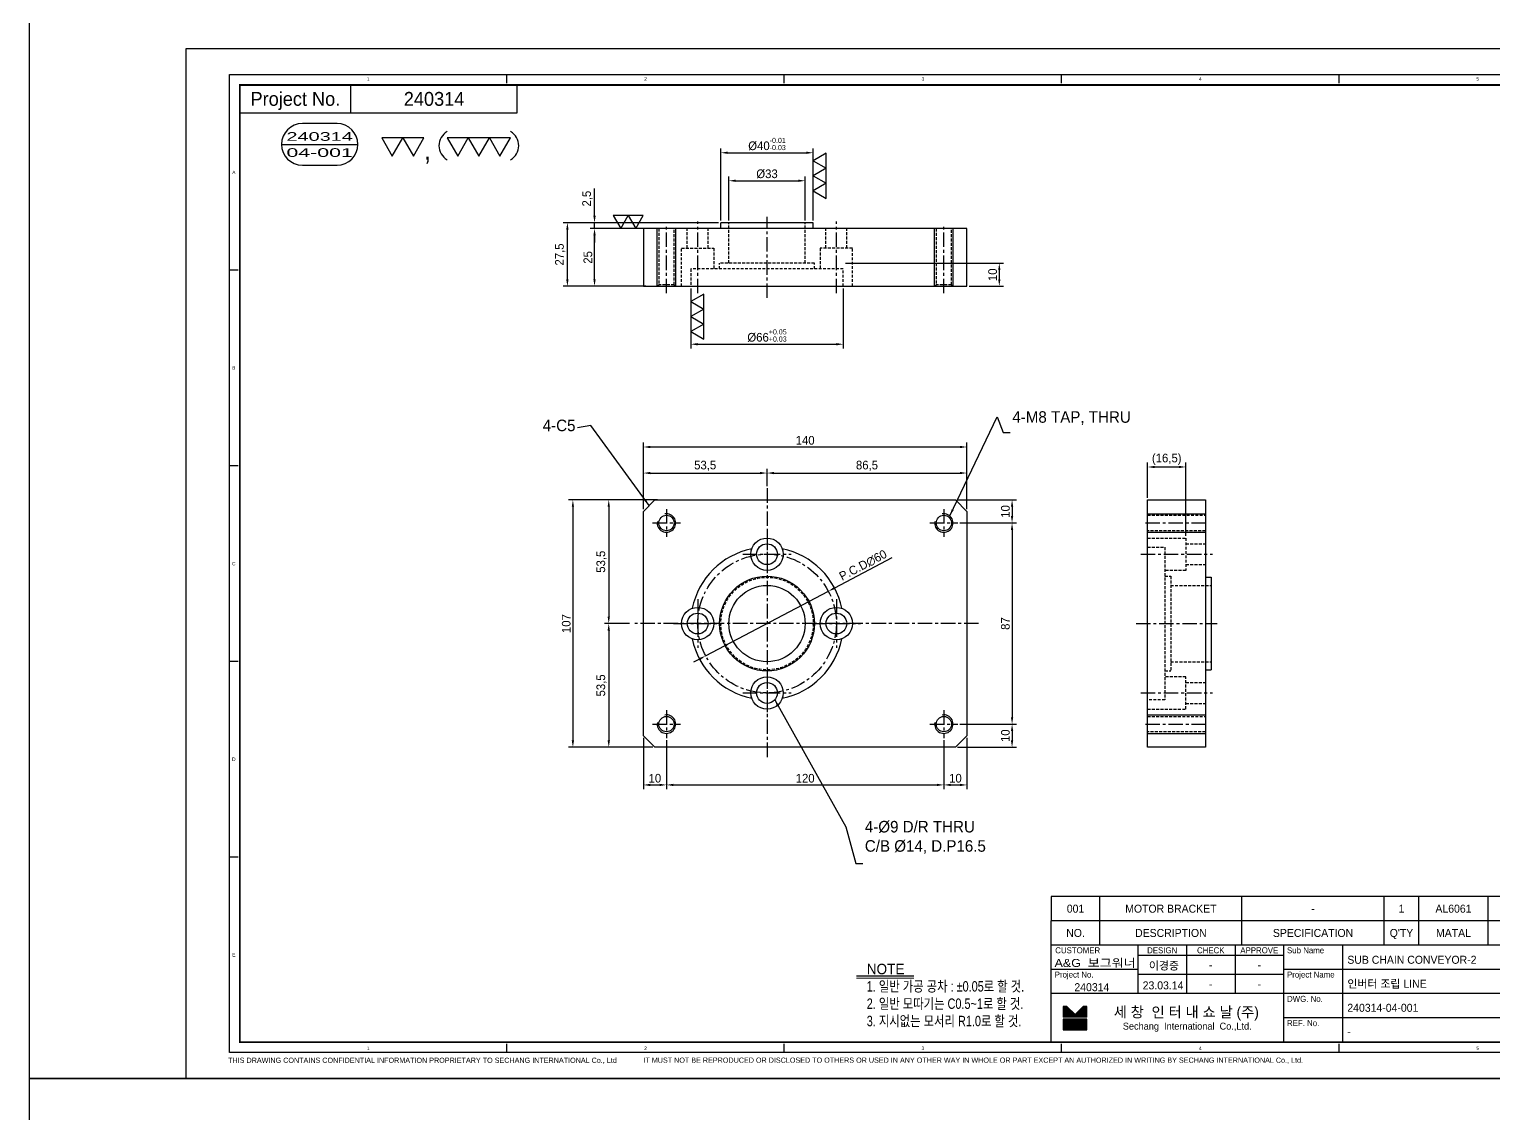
# Model space of a CAD drawing. Header units: inches. Extents: x 0 to 77285, y -118 to 40065.
# Drawn here: x 71277 to 71911, y 4671 to 5140 of the extents above; entities that cross this region are included whole.
import ezdxf
from ezdxf.enums import TextEntityAlignment as Align

# ---------------------------------------------------------------- set-up
doc = ezdxf.new("R2010")
doc.units = ezdxf.units.IN
doc.header["$LTSCALE"] = 5
doc.header["$MEASUREMENT"] = 0
for name, pattern in [('CENTER', [2, 1.25, -0.25, 0.25, -0.25]), ('HIDDEN', [0.375, 0.25, -0.125]), ('PHANTOM', [2.5, 1.25, -0.25, 0.25, -0.25, 0.25, -0.25])]:
    doc.linetypes.add(name, pattern=pattern)
for name, color, linetype in [('11', 1, 'CENTER'), ('22', 2, 'HIDDEN'), ('44', 4, 'Continuous'), ('55', 5, 'Continuous'), ('66', 6, 'PHANTOM'), ('77', 40, 'HIDDEN'), ('99', 181, 'Continuous'), ('A', 8, 'Continuous'), ('B', 123, 'Continuous'), ('D', 3, 'Continuous'), ('G', 231, 'Continuous'), ('T', 3, 'Continuous'), ('VV', 1, 'Continuous'), ('Y', 60, 'Continuous')]:
    doc.layers.add(name, color=color, linetype=linetype)
doc.layers.add('33', color=3, linetype='PHANTOM', lineweight=9)
doc.layers.add('88', color=35, linetype='Continuous', lineweight=5)
doc.styles.add('SCI', font='')
doc.styles.get('SCI').set_extended_font_data('Gulim')
doc.dimstyles.new('SCH', dxfattribs={"dimtxt": 2.5, "dimasz": 2, "dimexe": 1.25, "dimexo": 0.625, "dimtad": 1, "dimdec": 8, "dimtxsty": 'SCI', "dimcen": 2.5, "dimclrd": 4, "dimclre": 4, "dimclrt": 7, "dimadec": 8, "dimazin": 2, "dimtfac": 1, "dimtdec": 8, "dimtmove": 0, "dimatfit": 3, "dimfxl": 1, "dimarcsym": 0})

# ---------------------------------------------------------------- blocks, each defined once
blk = doc.blocks.new('J2')
for p, q in [((0, 2.25), (-2.6, 2.25)), ((-2.6, 2.25), (-1.3, 0)), ((-1.3, 0), (0, 2.25)), ((2.6, 2.25), (0, 2.25)), ((0, 2.25), (1.3, 0)), ((1.3, 0), (2.6, 2.25))]:
    blk.add_line(p, q)
blk = doc.blocks.new('J3')
for p, q in [((-3.9, 2.25), (-2.6, 0)), ((-1.3, 2.25), (-3.9, 2.25)), ((-2.6, 0), (-1.3, 2.25)), ((-1.3, 2.25), (0, 0)), ((1.3, 2.25), (-1.3, 2.25)), ((0, 0), (1.3, 2.25)), ((1.3, 2.25), (2.6, 0)), ((3.9, 2.25), (1.3, 2.25)), ((2.6, 0), (3.9, 2.25))]:
    blk.add_line(p, q)
blk = doc.blocks.new('A$C645fd8c3')
at = {"linetype": 'Continuous'}
h = blk.add_hatch(dxfattribs=at)
h.set_pattern_fill('ANSI31', color=5, scale=0.563055, style=0)
h.set_pattern_definition([(45, (-482.600826, -378.99261), (-0.04976753, 0.04976753), [])])
h.paths.add_polyline_path([(259.73, -279.27), (259.73, -276.17), (258.74, -276.17), (256.35, -278.56), (253.96, -276.17), (252.97, -276.17), (252.97, -279.27)])
h.paths.add_polyline_path([(252.97, -279.83), (252.97, -282.93), (259.73, -282.93), (259.73, -279.83)])
at = {"color": 2}
for p, q in [((12.5, -289.5), (12.5, -7.5)), ((12.5, -7.5), (412.5, -7.5)), ((92.5, -10), (92.5, -7.5)), ((172.5, -10), (172.5, -7.5)), ((252.5, -10), (252.5, -7.5)), ((332.5, -10), (332.5, -7.5)), ((412.5, -7.5), (412.5, -289.5)), ((15, -63.9), (12.5, -63.9)), ((412.5, -63.9), (410, -63.9)), ((15, -120.3), (12.5, -120.3)), ((412.5, -120.3), (410, -120.3)), ((15, -176.7), (12.5, -176.7)), ((412.5, -176.7), (410, -176.7)), ((15, -233.1), (12.5, -233.1)), ((412.5, -233.1), (410, -233.1)), ((92.5, -289.5), (92.5, -287)), ((172.5, -289.5), (172.5, -287)), ((252.5, -289.5), (252.5, -287)), ((332.5, -289.5), (332.5, -287)), ((412.5, -289.5), (12.5, -289.5))]:
    blk.add_line(p, q, dxfattribs=at)
at = {"color": 40}
for p, q in [((47.5, -18.5), (47.5, -10.5)), ((95.5, -18.5), (95.5, -10.5))]:
    blk.add_line(p, q, dxfattribs=at)
at = {"color": 7, "linetype": 'Continuous'}
blk.add_line((27.52, -27.62), (49.52, -27.62), dxfattribs=at)
for p, q in [((409.5, -244.5), (249.5, -244.5)), ((249.5, -244.5), (249.5, -251.5)), ((249.5, -286.5), (249.5, -251.5)), ((409.5, -251.5), (249.5, -251.5)), ((409.5, -258.5), (249.5, -258.5)), ((316.5, -261.5), (274.5, -261.5)), ((316.5, -258.5), (316.5, -286.5)), ((316.5, -267), (274.5, -267)), ((415.59, -275.4), (419.2, -275.4))]:
    blk.add_line(p, q)
at = {"color": 3}
for p, q in [((263.5, -251.5), (263.5, -244.5)), ((304.5, -251.5), (304.5, -244.5)), ((345.5, -251.5), (345.5, -244.5)), ((355.5, -251.5), (355.5, -244.5)), ((375.5, -251.5), (375.5, -244.5)), ((263.5, -258.5), (263.5, -251.5)), ((304.5, -258.5), (304.5, -251.5)), ((345.5, -258.5), (345.5, -251.5)), ((355.5, -258.5), (355.5, -251.5)), ((375.5, -258.5), (375.5, -251.5)), ((274.5, -258.5), (274.5, -272.5)), ((288.5, -258.5), (288.5, -272.5)), ((302.5, -258.5), (302.5, -272.5)), ((333.5, -258.5), (333.5, -286.5)), ((274.5, -265.5), (249.5, -265.5)), ((409.58, -265.5), (316.5, -265.5)), ((409.5, -272.5), (249.5, -272.5)), ((409.58, -279.5), (316.5, -279.5))]:
    blk.add_line(p, q, dxfattribs=at)
at = {"color": 5, "linetype": 'Continuous'}
for p, q in [((252.97, -276.17), (252.97, -279.27)), ((253.96, -276.17), (252.97, -276.17)), ((253.96, -276.17), (256.35, -278.56)), ((258.74, -276.17), (256.35, -278.56)), ((259.73, -276.17), (258.74, -276.17)), ((259.73, -279.27), (259.73, -276.17)), ((259.73, -279.27), (252.97, -279.27)), ((252.97, -279.83), (252.97, -282.93)), ((259.73, -279.83), (252.97, -279.83)), ((252.97, -282.93), (259.73, -282.93)), ((259.73, -282.93), (259.73, -279.83))]:
    blk.add_line(p, q, dxfattribs=at)
at = {"color": 40, "const_width": 0.5}
blk.add_lwpolyline([(15.5, -286.5), (15.5, -10.5), (409.5, -10.5), (409.5, -286.5)], close=True, dxfattribs=at)
at = {"color": 40}
blk.add_lwpolyline([(15.5, -18.5), (95.5, -18.5)], dxfattribs=at)
blk.add_lwpolyline([(33.52, -21.62, 1), (33.52, -33.62), (43.52, -33.62, 1), (43.52, -21.62)], format="xyb", close=True)
at = {"const_width": 0.257}
blk.add_lwpolyline([(193.31, -268.04), (209.91, -268.04)], dxfattribs=at)
at = {"color": 3}
blk.add_lwpolyline([(193.31, -267.35), (209.91, -267.35)], dxfattribs=at)
for centre, start, end in [((77.61, -27.99), 120, 240), ((91.22, -27.99), 300, 60)]:
    blk.add_arc(centre, 4.69, start, end)
at = {"layer": '11'}
blk.add_line((415.59, -276.4), (419.2, -276.4), dxfattribs=at)
at = {"layer": '22'}
blk.add_line((415.59, -277.4), (419.2, -277.4), dxfattribs=at)
at = {"layer": '33'}
blk.add_line((415.59, -278.4), (419.2, -278.4), dxfattribs=at)
at = {"layer": '44'}
blk.add_line((415.59, -279.4), (419.2, -279.4), dxfattribs=at)
at = {"layer": '55'}
blk.add_line((415.59, -280.4), (419.2, -280.4), dxfattribs=at)
at = {"layer": '66'}
blk.add_line((415.59, -281.4), (419.2, -281.4), dxfattribs=at)
at = {"layer": '77'}
blk.add_line((415.59, -282.4), (419.2, -282.4), dxfattribs=at)
at = {"layer": '88'}
blk.add_line((415.59, -283.4), (419.2, -283.4), dxfattribs=at)
at = {"layer": '99'}
blk.add_line((415.59, -284.4), (419.2, -284.4), dxfattribs=at)
at = {"layer": 'A'}
blk.add_line((415.59, -285.4), (419.2, -285.4), dxfattribs=at)
at = {"layer": 'B'}
blk.add_line((415.59, -286.4), (419.2, -286.4), dxfattribs=at)
at = {"layer": 'D'}
blk.add_line((415.59, -287.4), (419.2, -287.4), dxfattribs=at)
at = {"layer": 'Defpoints', "color": 1}
blk.add_lwpolyline([(0, -297), (0, 0), (420, 0), (420, -297)], close=True, dxfattribs=at)
at = {"layer": 'G'}
blk.add_line((415.59, -288.4), (419.2, -288.4), dxfattribs=at)
at = {"layer": 'T'}
for p, q in [((394.5, -272.5), (394.5, -286.5)), ((415.59, -289.4), (419.2, -289.4))]:
    blk.add_line(p, q, dxfattribs=at)
at = {"layer": 'VV'}
blk.add_line((415.59, -291.4), (419.2, -291.4), dxfattribs=at)
at = {"layer": 'Y'}
blk.add_line((415.59, -290.4), (419.2, -290.4), dxfattribs=at)
at = {"xscale": 2.34375, "yscale": 2.34375, "zscale": 2.34375}
for name, p in [('J2', (62.5, -31.03)), ('J3', (84.42, -31.03))]:
    blk.add_blockref(name, p, dxfattribs=at)
at = {"color": 2, "style": 'SCI'}
for s, p in [('1', (52.5, -8.75)), ('2', (132.5, -8.75)), ('3', (212.5, -8.75)), ('4', (292.5, -8.75)), ('5', (372.5, -8.75)), ('A', (13.75, -35.7)), ('A', (411.25, -35.7)), ('B', (13.75, -92.1)), ('B', (411.25, -92.1)), ('C', (13.75, -148.5)), ('C', (411.25, -148.5)), ('D', (13.75, -204.9)), ('D', (411.25, -204.9)), ('E', (13.75, -261.3)), ('E', (411.25, -261.3)), ('E', (411.25, -261.3)), ('1', (52.5, -288.25)), ('2', (132.5, -288.25)), ('3', (212.5, -288.25)), ('4', (292.5, -288.25)), ('5', (372.5, -288.25))]:
    blk.add_text(s, height=1, dxfattribs=at).set_placement(p, align=Align.MIDDLE_CENTER)
at = {"style": 'SCI'}
for s, height, p in [('Project No.', 4, (31.5, -14.5)), (',', 5.86, (69.61, -29.14)), ('NO.', 2.308, (256.5, -255)), ('DESCRIPTION', 2.3077, (284, -255)), ('SPECIFICATION', 2.3077, (325, -255)), ("Q'TY", 2.308, (350.5, -255)), ('MATAL', 2.308, (365.5, -255)), ('REMAPK', 2.308, (392.5, -255)), ('DESIGN', 1.731, (281.5, -260)), ('CHECK', 1.731, (295.5, -260)), ('APPROVE', 1.731, (309.5, -260)), ('이경중', 2.308, (282, -264.44)), ('-', 2.31, (295.5, -264.25)), ('-', 2.31, (309.5, -264.25)), ('세 창  인 터 내 쇼 날 (주)', 3.0296, (288.44, -277.82)), ('0', 0.6, (414.6, -275.37)), ('Sechang  International  Co.,Ltd.', 2.0198, (288.72, -281.87))]:
    blk.add_text(s, height=height, dxfattribs=at).set_placement(p, align=Align.MIDDLE_CENTER)
for s, height, p in [('CUSTOMER', 1.731, (250.65, -260)), ('Sub Name', 1.731, (317.5, -260)), ('Project No.', 1.7308, (250.5, -267)), ('Project Name', 1.7308, (317.5, -267)), ('DWG. No.', 1.731, (317.5, -274)), ('SCALE', 1.731, (395.5, -274)), ('REF. No.', 1.731, (317.5, -281)), ('REV.', 1.731, (395.5, -281))]:
    blk.add_text(s, height=height, dxfattribs=at).set_placement(p, align=Align.MIDDLE_LEFT)
at = {"color": 40, "style": 'SCI'}
for s, height, p in [('-', 2.31, (295.5, -269.75)), ('-', 2.31, (309.5, -269.75)), ('1/', 2.308, (400.15, -277.29))]:
    blk.add_text(s, height=height, dxfattribs=at).set_placement(p, align=Align.MIDDLE_CENTER)
at = {"color": 3, "linetype": 'Continuous', "style": 'SCI'}
for s, p in [('THIS DRAWING CONTAINS CONFIDENTIAL INFORMATION PROPRIETARY TO SECHANG INTERNATIONAL Co., Ltd  ', (12.11, -292.46)), ('IT MUST NOT BE REPRODUCED OR DISCLOSED TO OTHERS OR USED IN ANY OTHER WAY IN WHOLE OR PART EXCEPT AN AUTHORIZED IN WRITING BY SECHANG INTERNATIONAL Co., Ltd.', (131.88, -292.43))]:
    blk.add_text(s, height=1.5, dxfattribs=at).set_placement(p)
at = {"color": 2, "style": 'SCI'}
blk.add_text('A3', height=3, dxfattribs=at).set_placement((419.05, -296.11), align=Align.BOTTOM_RIGHT)
at = {"color": 40, "insert": (196.28, -263.89), "char_height": 3, "attachment_point": 1, "style": 'SCI'}
blk.add_mtext_dynamic_manual_height_columns('NOTE{\\W0.8;\\P1. 일반 가공 공차 : %%P0.05로 할 것.\\P2. 일반 모따기는 C0.5~1로 할 것.\\P3. 지시없는 모서리 R1.0로 할 것.}', width=205.982, gutter_width=1.29, heights=[0], dxfattribs=at)
at = {"layer": '11', "style": 'SCI'}
blk.add_text('11', height=0.6, dxfattribs=at).set_placement((414.6, -276.37), align=Align.MIDDLE_CENTER)
at = {"layer": '22', "style": 'SCI'}
blk.add_text('22', height=0.6, dxfattribs=at).set_placement((414.6, -277.37), align=Align.MIDDLE_CENTER)
at = {"layer": '33', "style": 'SCI'}
blk.add_text('33', height=0.6, dxfattribs=at).set_placement((414.6, -278.37), align=Align.MIDDLE_CENTER)
at = {"layer": '44', "style": 'SCI'}
blk.add_text('44', height=0.6, dxfattribs=at).set_placement((414.6, -279.37), align=Align.MIDDLE_CENTER)
at = {"layer": '55', "style": 'SCI'}
blk.add_text('55', height=0.6, dxfattribs=at).set_placement((414.6, -280.37), align=Align.MIDDLE_CENTER)
at = {"layer": '66', "style": 'SCI'}
blk.add_text('66', height=0.6, dxfattribs=at).set_placement((414.6, -281.37), align=Align.MIDDLE_CENTER)
at = {"layer": '77', "style": 'SCI'}
blk.add_text('77', height=0.6, dxfattribs=at).set_placement((414.6, -282.37), align=Align.MIDDLE_CENTER)
at = {"layer": '88', "style": 'SCI'}
blk.add_text('88', height=0.6, dxfattribs=at).set_placement((414.6, -283.37), align=Align.MIDDLE_CENTER)
at = {"layer": '99', "style": 'SCI'}
blk.add_text('99', height=0.6, dxfattribs=at).set_placement((414.6, -284.37), align=Align.MIDDLE_CENTER)
at = {"layer": 'A', "style": 'SCI'}
blk.add_text('A', height=0.6, dxfattribs=at).set_placement((414.6, -285.37), align=Align.MIDDLE_CENTER)
at = {"layer": 'B', "style": 'SCI'}
blk.add_text('B', height=0.6, dxfattribs=at).set_placement((414.6, -286.37), align=Align.MIDDLE_CENTER)
at = {"layer": 'D', "style": 'SCI'}
blk.add_text('D', height=0.6, dxfattribs=at).set_placement((414.6, -287.37), align=Align.MIDDLE_CENTER)
at = {"layer": 'G', "style": 'SCI'}
blk.add_text('G', height=0.6, dxfattribs=at).set_placement((414.6, -288.37), align=Align.MIDDLE_CENTER)
at = {"layer": 'T', "style": 'SCI'}
blk.add_text('T', height=0.6, dxfattribs=at).set_placement((414.6, -289.37), align=Align.MIDDLE_CENTER)
at = {"layer": 'VV', "style": 'SCI'}
blk.add_text('V', height=0.6, dxfattribs=at).set_placement((414.6, -291.37), align=Align.MIDDLE_CENTER)
at = {"layer": 'Y', "style": 'SCI'}
blk.add_text('Y', height=0.6, dxfattribs=at).set_placement((414.6, -290.37), align=Align.MIDDLE_CENTER)
blk = doc.blocks.new('A$C60B61E16')
for p, q in [((-53.5, 81.5), (-48.5, 86.5)), ((-48.5, 86.5), (48.5, 86.5)), ((48.5, 86.5), (53.5, 81.5)), ((-53.5, -48.5), (-53.5, 81.5)), ((53.5, 81.5), (53.5, -48.5)), ((-48.5, -53.5), (-53.5, -48.5)), ((53.5, -48.5), (48.5, -53.5)), ((48.5, -53.5), (-48.5, -53.5))]:
    blk.add_line(p, q)
for centre, radius in [((-43.5, 76.5), 3.32), ((43.5, 76.5), 3.32), ((0, 30), 7), ((0, 30), 4.5), ((0, 0), 20.5), ((0, 0), 16.5), ((-30, 0), 7), ((30, 0), 7), ((-30, 0), 4.5), ((30, 0), 4.5), ((0, -30), 7), ((0, -30), 4.5), ((-43.5, -43.5), 3.32), ((43.5, -43.5), 3.32)]:
    blk.add_circle(centre, radius)
for start, end in [(101.53636, 168.46364), (11.53636, 78.46364), (191.53636, 258.46364), (281.53636, 348.46364)]:
    blk.add_arc((0, 0), 33, start, end)
at = {"layer": '11'}
for p, q in [((0, 91.5), (0, -58.5)), ((-43.5, 70.5), (-43.5, 82.5)), ((43.5, 70.5), (43.5, 82.5)), ((-49.5, 76.5), (-37.5, 76.5)), ((37.5, 76.5), (49.5, 76.5)), ((0, 19.5), (0, 40.5)), ((-10.5, 30), (10.5, 30)), ((-30, -10.5), (-30, 10.5)), ((30, -10.5), (30, 10.5)), ((-58.5, 0), (58.5, 0)), ((-40.5, 0), (-19.5, 0)), ((19.5, 0), (40.5, 0)), ((0, -40.5), (0, -19.5)), ((-10.5, -30), (10.5, -30)), ((-43.5, -49.5), (-43.5, -37.5)), ((43.5, -49.5), (43.5, -37.5)), ((-49.5, -43.5), (-37.5, -43.5)), ((37.5, -43.5), (49.5, -43.5))]:
    blk.add_line(p, q, dxfattribs=at)
blk.add_circle((0, 0), 30, dxfattribs=at)
at = {"layer": '22'}
blk.add_circle((0, 0), 20, dxfattribs=at)
at = {"layer": 'T'}
for centre in [(-43.5, 76.5), (43.5, 76.5), (-43.5, -43.5), (43.5, -43.5)]:
    blk.add_arc(centre, 4, 260.00825, 189.9928, dxfattribs=at)
blk = doc.blocks.new('A$C0C0A28F9')
for p, q in [((-20.000023, 25), (-20.000023, 27.5)), ((-20.000023, 27.5), (19.999993, 27.5)), ((19.999993, 25), (19.999993, 27.5)), ((-53.5, 25), (53.5, 25)), ((-53.5, 0), (-53.5, 25)), ((53.5, 25), (53.5, 0)), ((53.5, 0), (-53.5, 0))]:
    blk.add_line(p, q)
at = {"layer": '11'}
for p, q in [((-43.5, -1), (-43.5, 26)), ((-30, -3), (-30, 28)), ((0, -5), (0, 30)), ((30, -3), (30, 28)), ((43.5, -1), (43.5, 26))]:
    blk.add_line(p, q, dxfattribs=at)
at = {"layer": '22'}
for p, q in [((-16.5, 10), (-16.5, 27.5)), ((16.5, 10), (16.5, 27.5)), ((-46.8235, 0), (-46.8235, 25)), ((-40.1765, 25), (-40.1765, 0)), ((-34.5, 16.5), (-34.5, 25)), ((-25.5, 16.5), (-25.5, 25)), ((25.5, 16.5), (25.5, 25)), ((34.5, 16.5), (34.5, 25)), ((40.1765, 0), (40.1765, 25)), ((46.8235, 25), (46.8235, 0)), ((-37, 0), (-37, 16.5)), ((-37, 16.5), (-23, 16.5)), ((-23, 16.5), (-23, 7.5)), ((37, 16.5), (23, 16.5)), ((23, 16.5), (23, 7.5)), ((37, 0), (37, 16.5)), ((-33, 0), (-33, 7.5)), ((-33, 7.5), (33, 7.5)), ((-20.5, 7.5), (-20.5, 10)), ((-20.5, 10), (20.5, 10)), ((20.5, 7.5), (20.5, 10)), ((33, 7.5), (33, 0))]:
    blk.add_line(p, q, dxfattribs=at)
at = {"layer": 'T'}
for p, q in [((-47.5, 0), (-47.5, 25)), ((-39.5, 0), (-39.5, 25)), ((39.5, 0), (39.5, 25)), ((47.5, 0), (47.5, 25))]:
    blk.add_line(p, q, dxfattribs=at)
blk = doc.blocks.new('*D1358')
at = {"color": 4, "lineweight": -2, "transparency": 16777216}
for p, q in [((71542.72, 4932.42), (71542.72, 4961.23)), ((71682.72, 4932.42), (71682.72, 4961.23)), ((71545.72, 4959.35), (71679.72, 4959.35))]:
    blk.add_line(p, q, dxfattribs=at)
at = {"color": 4, "transparency": 16777216}
for points in [[(71545.72, 4959.85), (71545.72, 4958.85), (71542.72, 4959.35)], [(71679.72, 4959.85), (71679.72, 4958.85), (71682.72, 4959.35)]]:
    blk.add_solid(points, dxfattribs=at)
at = {"layer": 'Defpoints', "color": 0, "transparency": 16777216}
for p in [(71682.72, 4959.35), (71542.72, 4931.48), (71682.72, 4931.48)]:
    blk.add_point(p, dxfattribs=at)
at = {"color": 7, "transparency": 16777216, "insert": (71612.72, 4962.22), "char_height": 3.75, "attachment_point": 5, "style": 'SCI'}
blk.add_mtext('140', dxfattribs=at)
blk = doc.blocks.new('*D1359')
at = {"color": 4, "lineweight": -2, "transparency": 16777216}
for p, q in [((71542.72, 4932.42), (71542.72, 4949.97)), ((71545.72, 4948.09), (71593.22, 4948.09)), ((71596.22, 4942.42), (71596.22, 4949.97))]:
    blk.add_line(p, q, dxfattribs=at)
at = {"color": 4, "transparency": 16777216}
for points in [[(71545.72, 4948.59), (71545.72, 4947.59), (71542.72, 4948.09)], [(71593.22, 4948.59), (71593.22, 4947.59), (71596.22, 4948.09)]]:
    blk.add_solid(points, dxfattribs=at)
at = {"layer": 'Defpoints', "color": 0, "transparency": 16777216}
for p in [(71596.22, 4948.09), (71596.22, 4941.48), (71542.72, 4931.48)]:
    blk.add_point(p, dxfattribs=at)
at = {"color": 7, "transparency": 16777216, "insert": (71569.47, 4951.19), "char_height": 3.75, "attachment_point": 5, "style": 'SCI'}
blk.add_mtext('53,5', dxfattribs=at)
blk = doc.blocks.new('*D1360')
at = {"color": 4, "lineweight": -2, "transparency": 16777216}
for p, q in [((71596.22, 4942.42), (71596.22, 4949.97)), ((71599.22, 4948.09), (71679.72, 4948.09)), ((71682.72, 4932.42), (71682.72, 4949.97))]:
    blk.add_line(p, q, dxfattribs=at)
at = {"color": 4, "transparency": 16777216}
for points in [[(71599.22, 4948.59), (71599.22, 4947.59), (71596.22, 4948.09)], [(71679.72, 4948.59), (71679.72, 4947.59), (71682.72, 4948.09)]]:
    blk.add_solid(points, dxfattribs=at)
at = {"layer": 'Defpoints', "color": 0, "transparency": 16777216}
for p in [(71682.72, 4948.09), (71596.22, 4941.48), (71682.72, 4931.48)]:
    blk.add_point(p, dxfattribs=at)
at = {"color": 7, "transparency": 16777216, "insert": (71639.47, 4951.19), "char_height": 3.75, "attachment_point": 5, "style": 'SCI'}
blk.add_mtext('86,5', dxfattribs=at)
blk = doc.blocks.new('*D1361')
at = {"color": 4, "lineweight": -2, "transparency": 16777216}
for p, q in [((71546.78, 4936.48), (71525.88, 4936.48)), ((71527.76, 4933.48), (71527.76, 4885.98)), ((71536.78, 4882.98), (71525.88, 4882.98))]:
    blk.add_line(p, q, dxfattribs=at)
at = {"color": 4, "transparency": 16777216}
for points in [[(71527.26, 4933.48), (71528.26, 4933.48), (71527.76, 4936.48)], [(71527.26, 4885.98), (71528.26, 4885.98), (71527.76, 4882.98)]]:
    blk.add_solid(points, dxfattribs=at)
at = {"layer": 'Defpoints', "color": 0, "transparency": 16777216}
for p in [(71547.72, 4936.48), (71527.76, 4882.98), (71537.72, 4882.98)]:
    blk.add_point(p, dxfattribs=at)
at = {"color": 7, "transparency": 16777216, "insert": (71524.67, 4909.73), "char_height": 3.75, "attachment_point": 5, "rotation": 90, "style": 'SCI'}
blk.add_mtext('53,5', dxfattribs=at)
blk = doc.blocks.new('*D1362')
at = {"color": 4, "lineweight": -2, "transparency": 16777216}
for p, q in [((71536.78, 4882.98), (71525.88, 4882.98)), ((71527.76, 4879.98), (71527.76, 4832.48)), ((71546.78, 4829.48), (71525.88, 4829.48))]:
    blk.add_line(p, q, dxfattribs=at)
at = {"color": 4, "transparency": 16777216}
for points in [[(71527.26, 4879.98), (71528.26, 4879.98), (71527.76, 4882.98)], [(71527.26, 4832.48), (71528.26, 4832.48), (71527.76, 4829.48)]]:
    blk.add_solid(points, dxfattribs=at)
at = {"layer": 'Defpoints', "color": 0, "transparency": 16777216}
for p in [(71537.72, 4882.98), (71527.76, 4829.48), (71547.72, 4829.48)]:
    blk.add_point(p, dxfattribs=at)
at = {"color": 7, "transparency": 16777216, "insert": (71524.67, 4856.23), "char_height": 3.75, "attachment_point": 5, "rotation": 90, "style": 'SCI'}
blk.add_mtext('53,5', dxfattribs=at)
blk = doc.blocks.new('*D1363')
at = {"color": 4, "lineweight": -2, "transparency": 16777216}
for p, q in [((71548.78, 4936.48), (71510.37, 4936.48)), ((71512.24, 4933.48), (71512.24, 4832.48)), ((71546.78, 4829.48), (71510.37, 4829.48))]:
    blk.add_line(p, q, dxfattribs=at)
at = {"color": 4, "transparency": 16777216}
for points in [[(71511.74, 4933.48), (71512.74, 4933.48), (71512.24, 4936.48)], [(71511.74, 4832.48), (71512.74, 4832.48), (71512.24, 4829.48)]]:
    blk.add_solid(points, dxfattribs=at)
at = {"layer": 'Defpoints', "color": 0, "transparency": 16777216}
for p in [(71549.72, 4936.48), (71512.24, 4829.48), (71547.72, 4829.48)]:
    blk.add_point(p, dxfattribs=at)
at = {"color": 7, "transparency": 16777216, "insert": (71509.38, 4882.98), "char_height": 3.75, "attachment_point": 5, "rotation": 90, "style": 'SCI'}
blk.add_mtext('107', dxfattribs=at)
blk = doc.blocks.new('*D1364')
at = {"color": 4, "lineweight": -2, "transparency": 16777216}
for p, q in [((71678.66, 4936.48), (71704.1, 4936.48)), ((71702.23, 4933.48), (71702.23, 4929.48)), ((71679.66, 4926.48), (71704.1, 4926.48))]:
    blk.add_line(p, q, dxfattribs=at)
at = {"color": 4, "transparency": 16777216}
for points in [[(71701.73, 4933.48), (71702.73, 4933.48), (71702.23, 4936.48)], [(71701.73, 4929.48), (71702.73, 4929.48), (71702.23, 4926.48)]]:
    blk.add_solid(points, dxfattribs=at)
at = {"layer": 'Defpoints', "color": 0, "transparency": 16777216}
for p in [(71677.72, 4936.48), (71678.72, 4926.48), (71702.23, 4926.48)]:
    blk.add_point(p, dxfattribs=at)
at = {"color": 7, "transparency": 16777216, "insert": (71699.36, 4931.48), "char_height": 3.75, "attachment_point": 5, "rotation": 90, "style": 'SCI'}
blk.add_mtext('10', dxfattribs=at)
blk = doc.blocks.new('*D1365')
at = {"color": 4, "lineweight": -2, "transparency": 16777216}
for p, q in [((71679.66, 4926.48), (71704.1, 4926.48)), ((71702.23, 4923.48), (71702.23, 4842.48)), ((71679.66, 4839.48), (71704.1, 4839.48))]:
    blk.add_line(p, q, dxfattribs=at)
at = {"color": 4, "transparency": 16777216}
for points in [[(71701.73, 4923.48), (71702.73, 4923.48), (71702.23, 4926.48)], [(71701.73, 4842.48), (71702.73, 4842.48), (71702.23, 4839.48)]]:
    blk.add_solid(points, dxfattribs=at)
at = {"layer": 'Defpoints', "color": 0, "transparency": 16777216}
for p in [(71678.72, 4926.48), (71678.72, 4839.48), (71702.23, 4839.48)]:
    blk.add_point(p, dxfattribs=at)
at = {"color": 7, "transparency": 16777216, "insert": (71699.36, 4882.98), "char_height": 3.75, "attachment_point": 5, "rotation": 90, "style": 'SCI'}
blk.add_mtext('87', dxfattribs=at)
blk = doc.blocks.new('*D1366')
at = {"color": 4, "lineweight": -2, "transparency": 16777216}
for p, q in [((71679.66, 4839.48), (71704.1, 4839.48)), ((71702.23, 4836.48), (71702.23, 4832.48)), ((71678.66, 4829.48), (71704.1, 4829.48))]:
    blk.add_line(p, q, dxfattribs=at)
at = {"color": 4, "transparency": 16777216}
for points in [[(71701.73, 4836.48), (71702.73, 4836.48), (71702.23, 4839.48)], [(71701.73, 4832.48), (71702.73, 4832.48), (71702.23, 4829.48)]]:
    blk.add_solid(points, dxfattribs=at)
at = {"layer": 'Defpoints', "color": 0, "transparency": 16777216}
for p in [(71678.72, 4839.48), (71677.72, 4829.48), (71702.23, 4829.48)]:
    blk.add_point(p, dxfattribs=at)
at = {"color": 7, "transparency": 16777216, "insert": (71699.36, 4834.48), "char_height": 3.75, "attachment_point": 5, "rotation": 90, "style": 'SCI'}
blk.add_mtext('10', dxfattribs=at)
blk = doc.blocks.new('*D1367')
at = {"color": 4, "lineweight": -2, "transparency": 16777216}
for p, q in [((71542.72, 4833.54), (71542.72, 4811.32)), ((71552.72, 4832.54), (71552.72, 4811.32)), ((71545.72, 4813.19), (71549.72, 4813.19))]:
    blk.add_line(p, q, dxfattribs=at)
at = {"color": 4, "transparency": 16777216}
for points in [[(71545.72, 4813.69), (71545.72, 4812.69), (71542.72, 4813.19)], [(71549.72, 4813.69), (71549.72, 4812.69), (71552.72, 4813.19)]]:
    blk.add_solid(points, dxfattribs=at)
at = {"layer": 'Defpoints', "color": 0, "transparency": 16777216}
for p in [(71542.72, 4834.48), (71552.72, 4833.48), (71552.72, 4813.19)]:
    blk.add_point(p, dxfattribs=at)
at = {"color": 7, "transparency": 16777216, "insert": (71547.72, 4816.06), "char_height": 3.75, "attachment_point": 5, "style": 'SCI'}
blk.add_mtext('10', dxfattribs=at)
blk = doc.blocks.new('*D1368')
at = {"color": 4, "lineweight": -2, "transparency": 16777216}
for p, q in [((71552.72, 4832.54), (71552.72, 4811.32)), ((71672.72, 4832.54), (71672.72, 4811.32)), ((71555.72, 4813.19), (71669.72, 4813.19))]:
    blk.add_line(p, q, dxfattribs=at)
at = {"color": 4, "transparency": 16777216}
for points in [[(71555.72, 4813.69), (71555.72, 4812.69), (71552.72, 4813.19)], [(71669.72, 4813.69), (71669.72, 4812.69), (71672.72, 4813.19)]]:
    blk.add_solid(points, dxfattribs=at)
at = {"layer": 'Defpoints', "color": 0, "transparency": 16777216}
for p in [(71552.72, 4833.48), (71672.72, 4833.48), (71672.72, 4813.19)]:
    blk.add_point(p, dxfattribs=at)
at = {"color": 7, "transparency": 16777216, "insert": (71612.72, 4816.06), "char_height": 3.75, "attachment_point": 5, "style": 'SCI'}
blk.add_mtext('120', dxfattribs=at)
blk = doc.blocks.new('*D1369')
at = {"color": 4, "lineweight": -2, "transparency": 16777216}
for p, q in [((71672.72, 4832.54), (71672.72, 4811.32)), ((71682.72, 4833.54), (71682.72, 4811.32)), ((71675.72, 4813.19), (71679.72, 4813.19))]:
    blk.add_line(p, q, dxfattribs=at)
at = {"color": 4, "transparency": 16777216}
for points in [[(71675.72, 4813.69), (71675.72, 4812.69), (71672.72, 4813.19)], [(71679.72, 4813.69), (71679.72, 4812.69), (71682.72, 4813.19)]]:
    blk.add_solid(points, dxfattribs=at)
at = {"layer": 'Defpoints', "color": 0, "transparency": 16777216}
for p in [(71682.72, 4834.48), (71672.72, 4833.48), (71682.72, 4813.19)]:
    blk.add_point(p, dxfattribs=at)
at = {"color": 7, "transparency": 16777216, "insert": (71677.72, 4816.06), "char_height": 3.75, "attachment_point": 5, "style": 'SCI'}
blk.add_mtext('10', dxfattribs=at)
blk = doc.blocks.new('*D1370')
at = {"color": 4, "lineweight": -2, "transparency": 16777216}
for p, q in [((71650.24, 4911.4), (71625.43, 4898.35)), ((71569.67, 4869.01), (71622.77, 4896.95)), ((71567.02, 4867.61), (71564.36, 4866.22))]:
    blk.add_line(p, q, dxfattribs=at)
at = {"color": 4, "transparency": 16777216}
for points in [[(71625.19, 4898.79), (71625.66, 4897.9), (71622.77, 4896.95)], [(71566.79, 4868.06), (71567.25, 4867.17), (71569.67, 4869.01)]]:
    blk.add_solid(points, dxfattribs=at)
at = {"layer": 'Defpoints', "color": 0, "transparency": 16777216}
for p in [(71622.77, 4896.95), (71569.67, 4869.01)]:
    blk.add_point(p, dxfattribs=at)
at = {"color": 7, "transparency": 16777216, "insert": (71637.78, 4908.19), "char_height": 3.75, "attachment_point": 5, "rotation": 27.75331, "style": 'SCI'}
blk.add_mtext('P.C.D∅60', dxfattribs=at)
blk = doc.blocks.new('A$C70B051DC')
for p, q in [((0, 20.000022), (2.5, 20.000022)), ((2.5, 20.000022), (2.5, -19.999993)), ((0, -19.999993), (2.5, -19.999993))]:
    blk.add_line(p, q)
blk.add_lwpolyline([(-25, 86.5), (0, 86.5), (0, -53.5), (-25, -53.5)], close=True)
at = {"layer": '11'}
for p, q in [((-28, 76.5), (1, 76.5)), ((-28, 30), (3, 30)), ((-30, 0), (5, 0)), ((-28, -30), (3, -30)), ((-28, -43.5), (1, -43.5))]:
    blk.add_line(p, q, dxfattribs=at)
at = {"layer": '22'}
for p, q in [((-24.3235, 79.8235), (-25, 80.5)), ((-24.3235, 79.8235), (0, 79.8235)), ((-24.3235, 79.8235), (-24.3235, 73.1765)), ((-25, 72.5), (-24.3235, 73.1765)), ((0, 73.1765), (-24.3235, 73.1765)), ((-25, 37), (-8.5, 37)), ((-25, 33), (-17.5, 33)), ((-17.5, 33), (-17.5, -33)), ((-8.5, 37), (-8.5, 23)), ((-8.5, 34.5), (0, 34.5)), ((-8.5, 25.5), (0, 25.5)), ((-8.5, 23), (-17.5, 23)), ((-17.5, 20.5), (-15, 20.5)), ((-15, 20.5), (-15, -20.5)), ((-15, 16.5), (2.5, 16.5)), ((-15, -16.5), (2.5, -16.5)), ((-17.5, -20.5), (-15, -20.5)), ((-8.5, -23), (-17.5, -23)), ((-8.5, -37), (-8.5, -23)), ((-8.5, -25.5), (0, -25.5)), ((-17.5, -33), (-25, -33)), ((-25, -37), (-8.5, -37)), ((-8.5, -34.5), (0, -34.5)), ((-24.3235, -40.1765), (-25, -39.5)), ((-24.3235, -40.1765), (0, -40.1765)), ((-24.3235, -40.1765), (-24.3235, -46.8235)), ((-25, -47.5), (-24.3235, -46.8235)), ((0, -46.8235), (-24.3235, -46.8235))]:
    blk.add_line(p, q, dxfattribs=at)
at = {"layer": 'T'}
for p, q in [((-25, 80.5), (0, 80.5)), ((-25, 72.5), (0, 72.5)), ((-25, -39.5), (0, -39.5)), ((-25, -47.5), (0, -47.5))]:
    blk.add_line(p, q, dxfattribs=at)
blk = doc.blocks.new('*D1371')
at = {"color": 4, "lineweight": -2, "transparency": 16777216}
for p, q in [((71563.22, 5027.93), (71563.22, 5001.93)), ((71629.22, 5027.93), (71629.22, 5001.93)), ((71566.22, 5003.8), (71626.22, 5003.8))]:
    blk.add_line(p, q, dxfattribs=at)
at = {"color": 4, "transparency": 16777216}
for points in [[(71566.22, 5004.3), (71566.22, 5003.3), (71563.22, 5003.8)], [(71626.22, 5004.3), (71626.22, 5003.3), (71629.22, 5003.8)]]:
    blk.add_solid(points, dxfattribs=at)
at = {"layer": 'Defpoints', "color": 0, "transparency": 16777216}
for p in [(71563.22, 5028.86), (71629.22, 5028.86), (71629.22, 5003.8)]:
    blk.add_point(p, dxfattribs=at)
at = {"color": 7, "transparency": 16777216, "insert": (71596.22, 5007.52), "char_height": 3.75, "attachment_point": 5, "style": 'SCI'}
blk.add_mtext('%%c66{\\H0.59x;\\S+0.05^ +0.03;}', dxfattribs=at)
blk = doc.blocks.new('*D1372')
at = {"color": 4, "lineweight": -2, "transparency": 16777216}
for p, q in [((71579.72, 5057.3), (71579.72, 5076.37)), ((71582.72, 5074.5), (71609.72, 5074.5)), ((71612.72, 5057.3), (71612.72, 5076.37))]:
    blk.add_line(p, q, dxfattribs=at)
at = {"color": 4, "transparency": 16777216}
for points in [[(71582.72, 5075), (71582.72, 5074), (71579.72, 5074.5)], [(71609.72, 5075), (71609.72, 5074), (71612.72, 5074.5)]]:
    blk.add_solid(points, dxfattribs=at)
at = {"layer": 'Defpoints', "color": 0, "transparency": 16777216}
for p in [(71612.72, 5074.5), (71579.72, 5056.36), (71612.72, 5056.36)]:
    blk.add_point(p, dxfattribs=at)
at = {"color": 7, "transparency": 16777216, "insert": (71596.22, 5077.45), "char_height": 3.75, "attachment_point": 5, "style": 'SCI'}
blk.add_mtext('%%c33', dxfattribs=at)
blk = doc.blocks.new('*D1373')
at = {"color": 4, "lineweight": -2, "transparency": 16777216}
for p, q in [((71576.22, 5057.3), (71576.22, 5088.5)), ((71616.22, 5057.3), (71616.22, 5088.5)), ((71579.22, 5086.62), (71613.22, 5086.62))]:
    blk.add_line(p, q, dxfattribs=at)
at = {"color": 4, "transparency": 16777216}
for points in [[(71579.22, 5087.12), (71579.22, 5086.12), (71576.22, 5086.62)], [(71613.22, 5087.12), (71613.22, 5086.12), (71616.22, 5086.62)]]:
    blk.add_solid(points, dxfattribs=at)
at = {"layer": 'Defpoints', "color": 0, "transparency": 16777216}
for p in [(71616.22, 5086.62), (71576.22, 5056.36), (71616.22, 5056.36)]:
    blk.add_point(p, dxfattribs=at)
at = {"color": 7, "transparency": 16777216, "insert": (71596.22, 5090.34), "char_height": 3.75, "attachment_point": 5, "style": 'SCI'}
blk.add_mtext('%%c40{\\H0.59x;\\S-0.01^ -0.03;}', dxfattribs=at)
blk = doc.blocks.new('*D1374')
at = {"color": 4, "lineweight": -2, "transparency": 16777216}
for p, q in [((71543.78, 5053.86), (71519.73, 5053.86)), ((71521.6, 5031.86), (71521.6, 5050.86)), ((71543.78, 5028.86), (71519.73, 5028.86))]:
    blk.add_line(p, q, dxfattribs=at)
at = {"color": 4, "transparency": 16777216}
for points in [[(71521.1, 5050.86), (71522.1, 5050.86), (71521.6, 5053.86)], [(71521.1, 5031.86), (71522.1, 5031.86), (71521.6, 5028.86)]]:
    blk.add_solid(points, dxfattribs=at)
at = {"layer": 'Defpoints', "color": 0, "transparency": 16777216}
for p in [(71521.6, 5053.86), (71544.72, 5053.86), (71544.72, 5028.86)]:
    blk.add_point(p, dxfattribs=at)
at = {"color": 7, "transparency": 16777216, "insert": (71518.74, 5041.36), "char_height": 3.75, "attachment_point": 5, "rotation": 90, "style": 'SCI'}
blk.add_mtext('25', dxfattribs=at)
blk = doc.blocks.new('*D1375')
at = {"color": 4, "lineweight": -2, "transparency": 16777216}
for p, q in [((71521.6, 5059.36), (71521.6, 5071.21)), ((71575.28, 5056.36), (71519.73, 5056.36)), ((71521.6, 5053.86), (71521.6, 5056.36)), ((71543.78, 5053.86), (71519.73, 5053.86)), ((71521.6, 5050.86), (71521.6, 5047.86))]:
    blk.add_line(p, q, dxfattribs=at)
at = {"color": 4, "transparency": 16777216}
for points in [[(71521.1, 5059.36), (71522.1, 5059.36), (71521.6, 5056.36)], [(71521.1, 5050.86), (71522.1, 5050.86), (71521.6, 5053.86)]]:
    blk.add_solid(points, dxfattribs=at)
at = {"layer": 'Defpoints', "color": 0, "transparency": 16777216}
for p in [(71521.6, 5056.36), (71576.22, 5056.36), (71544.72, 5053.86)]:
    blk.add_point(p, dxfattribs=at)
at = {"color": 7, "transparency": 16777216, "insert": (71518.51, 5066.78), "char_height": 3.75, "attachment_point": 5, "rotation": 90, "style": 'SCI'}
blk.add_mtext('2,5', dxfattribs=at)
blk = doc.blocks.new('*D1376')
at = {"color": 4, "lineweight": -2, "transparency": 16777216}
for p, q in [((71575.28, 5056.36), (71507.99, 5056.36)), ((71509.86, 5031.86), (71509.86, 5053.36)), ((71543.78, 5028.86), (71507.99, 5028.86))]:
    blk.add_line(p, q, dxfattribs=at)
at = {"color": 4, "transparency": 16777216}
for points in [[(71509.36, 5053.36), (71510.36, 5053.36), (71509.86, 5056.36)], [(71509.36, 5031.86), (71510.36, 5031.86), (71509.86, 5028.86)]]:
    blk.add_solid(points, dxfattribs=at)
at = {"layer": 'Defpoints', "color": 0, "transparency": 16777216}
for p in [(71509.86, 5056.36), (71576.22, 5056.36), (71544.72, 5028.86)]:
    blk.add_point(p, dxfattribs=at)
at = {"color": 7, "transparency": 16777216, "insert": (71506.77, 5042.61), "char_height": 3.75, "attachment_point": 5, "rotation": 90, "style": 'SCI'}
blk.add_mtext('27,5', dxfattribs=at)
blk = doc.blocks.new('*D1377')
at = {"color": 4, "lineweight": -2, "transparency": 16777216}
for p, q in [((71630.16, 5038.86), (71698.58, 5038.86)), ((71696.71, 5035.86), (71696.71, 5031.86)), ((71683.66, 5028.86), (71698.58, 5028.86))]:
    blk.add_line(p, q, dxfattribs=at)
at = {"color": 4, "transparency": 16777216}
for points in [[(71696.21, 5035.86), (71697.21, 5035.86), (71696.71, 5038.86)], [(71696.21, 5031.86), (71697.21, 5031.86), (71696.71, 5028.86)]]:
    blk.add_solid(points, dxfattribs=at)
at = {"layer": 'Defpoints', "color": 0, "transparency": 16777216}
for p in [(71629.22, 5038.86), (71682.72, 5028.86), (71696.71, 5028.86)]:
    blk.add_point(p, dxfattribs=at)
at = {"color": 7, "transparency": 16777216, "insert": (71693.84, 5033.86), "char_height": 3.75, "attachment_point": 5, "rotation": 90, "style": 'SCI'}
blk.add_mtext('10', dxfattribs=at)
blk = doc.blocks.new('*D1378')
at = {"color": 4, "lineweight": -2, "transparency": 16777216}
for p, q in [((71760.89, 4937.42), (71760.89, 4952.59)), ((71763.89, 4950.71), (71774.39, 4950.71)), ((71777.39, 4920.92), (71777.39, 4952.59))]:
    blk.add_line(p, q, dxfattribs=at)
at = {"color": 4, "transparency": 16777216}
for points in [[(71763.89, 4951.21), (71763.89, 4950.21), (71760.89, 4950.71)], [(71774.39, 4951.21), (71774.39, 4950.21), (71777.39, 4950.71)]]:
    blk.add_solid(points, dxfattribs=at)
at = {"layer": 'Defpoints', "color": 0, "transparency": 16777216}
for p in [(71777.39, 4950.71), (71760.89, 4936.48), (71777.39, 4919.98)]:
    blk.add_point(p, dxfattribs=at)
at = {"color": 7, "transparency": 16777216, "insert": (71769.14, 4954.02), "char_height": 3.75, "attachment_point": 5, "style": 'SCI'}
blk.add_mtext('(16,5)', dxfattribs=at)
blk = doc.blocks.new('*U1275')
at = {"color": 2}
for points in [[(0, 0), (1.5, 2.6), (-1.5, 2.6)], [(3, 0), (4.5, 2.6), (1.5, 2.6)], [(6, 0), (7.5, 2.6), (4.5, 2.6)]]:
    blk.add_lwpolyline(points, close=True, dxfattribs=at)
blk = doc.blocks.new('*U1274')
at = {"color": 2}
for points in [[(0, 0), (1.5, 2.6), (-1.5, 2.6)], [(3, 0), (4.5, 2.6), (1.5, 2.6)]]:
    blk.add_lwpolyline(points, close=True, dxfattribs=at)

msp = doc.modelspace()

# ---------------------------------------------------------------- linework, layer by layer
for points in [[(71277.07583024, 4686.16601062), (73574.39282526, 4686.16601062), (73574.39282526, 5384.30698566), (71277.07583024, 5384.30698566)], [(71277.07583024, 3988.02503557), (73574.39282526, 3988.02503557), (73574.39282526, 4686.16601062), (71277.07583024, 4686.16601062)]]:
    msp.add_lwpolyline(points, close=True)

# ---------------------------------------------------------------- block references
at = {"color": 3, "xscale": 1.5, "yscale": 1.5, "zscale": 1.5}
msp.add_blockref('A$C645fd8c3', (71344.93503237, 5131.66601062), dxfattribs=at)
at = {"xscale": 2.16666666666689, "yscale": 2.16666666666689, "zscale": 2.16666666666689, "rotation": 270}
for p in [(71616.22239945, 5083.14335301), (71563.22237695, 5022.25875922)]:
    msp.add_blockref('*U1275', p, dxfattribs=at)
at = {"xscale": 2.16666666666689, "yscale": 2.16666666666689, "zscale": 2.16666666666689}
msp.add_blockref('*U1274', (71532.93208641, 5053.86443738), dxfattribs=at)
at = {"xscale": -1, "rotation": 270}
msp.add_blockref('A$C70B051DC', (71596.22237695, 5053.86443738), dxfattribs=at)
at = {"rotation": 270}
for name, p in [('A$C60B61E16', (71596.22237695, 4882.98027416)), ('A$C0C0A28F9', (71760.88952739, 4882.98027416))]:
    msp.add_blockref(name, p, dxfattribs=at)

# ---------------------------------------------------------------- texts
at = {"style": 'SCI'}
for s, height, p in [('240314', 6, (71452.18503237, 5109.91601062)), ('001', 3.461538462, (71729.68503237, 4759.66601062)), ('MOTOR BRACKET', 3.4615384615, (71770.93503237, 4759.666023)), ('-', 3.46153846, (71832.43503237, 4759.66601062)), ('1', 3.46153846, (71870.68503237, 4759.66601062)), ('AL6061', 3.461538462, (71893.18503237, 4759.66601062))]:
    msp.add_text(s, height=height, dxfattribs=at).set_placement(p, align=Align.MIDDLE_CENTER)
for s, width, p, p2 in [('240314', 1.63101, (71388.31979089, 5091.77923604), (71417.05250052, 5091.77923604)), ('04-001', 1.60732, (71388.31979089, 5084.82069371), (71417.05250052, 5084.82069371))]:
    msp.add_text(s, height=3.75, dxfattribs=dict(at, width=width)).set_placement(p, p2, align=Align.FIT)
at = {"color": 40, "style": 'SCI'}
for s, height, p in [('SUB CHAIN CONVEYOR-2', 3.4615384615, (71847.27861306, 4737.56985677)), ('인버터 조립 LINE', 3.4615384615, (71847.27861306, 4727.18524139)), ('240314-04-001', 3.4615384615, (71847.27861306, 4716.800626)), ('-', 3.46153846, (71847.27861306, 4706.41601062))]:
    msp.add_text(s, height=height, dxfattribs=at).set_placement(p, align=Align.MIDDLE_LEFT)
at = {"color": 40, "style": 'SCI', "width": 1.12551}
msp.add_text('A&G_보그워너', height=3.461538462, dxfattribs=at).set_placement((71720.6212795, 4734.45944523), (71755.6956099, 4734.45944523), align=Align.FIT)
at = {"color": 40, "style": 'SCI'}
for s, p in [('240314', (71736.74981624, 4725.71408754)), ('23.03.14', (71767.549405, 4726.49293369))]:
    msp.add_text(s, height=3.461538462, dxfattribs=at).set_placement(p, align=Align.MIDDLE_CENTER)
at = {"color": 7, "char_height": 5, "style": 'SCI'}
for s, insert, attachment_point in [('4-M8 TAP, THRU', (71702.35726874, 4974.82931908), 1), ('4-C5', (71513.36775542, 4966.11279961), 9), ('4-%%C9 D/R THRU\\PC/B %%C14, D.P16.5', (71638.5465039, 4797.63071192), 1)]:
    msp.add_mtext(s, dxfattribs=dict(at, insert=insert, attachment_point=attachment_point))

# ---------------------------------------------------------------- dimensions: what is measured, and where the dimension line sits
for base, p1, p2, text, picture, middle in [((71616.22239945, 5086.62334048), (71576.22238395, 5056.36443738), (71616.22239945, 5056.36443738), '%%c<>{\\H0.59x;\\S-0.01^ -0.03;}', '*D1373', (71596.2223917, 5090.3408255)), ((71612.72237695, 5074.49553034), (71579.72237695, 5056.36443738), (71612.72237695, 5056.36443738), '%%c<>', '*D1372', (71596.22237695, 5077.4503406)), ((71629.22237695, 5003.80145957), (71563.22237695, 5028.86443738), (71629.22237695, 5028.86443738), '%%c<>{\\H0.59x;\\S+0.05^ +0.03;}', '*D1371', (71596.22237695, 5007.51599852)), ((71777.38952739, 4950.71200113), (71760.88952739, 4936.48027416), (71777.38952739, 4919.98027416), '(<>)', '*D1378', (71769.13952739, 4954.01884201))]:
    dim = msp.add_linear_dim(base=base, p1=p1, p2=p2, text=text, dimstyle='SCH', override={"dimscale": 1.5, "dimdec": 1, "dimtdec": 1})
    dim.commit()
    dim.dimension.update_dxf_attribs({"geometry": picture, "text_midpoint": middle})
for base, p1, p2, picture, middle in [((71521.60305998, 5056.36443738), (71544.72237695, 5053.86443738), (71576.22238395, 5056.36443738), '*D1375', (71518.51093282, 5066.78479357)), ((71509.86498768, 5056.36443738), (71544.72237695, 5028.86443738), (71576.22238395, 5056.36443738), '*D1376', (71506.77286051, 5042.61443738)), ((71521.60305998, 5053.86443738), (71544.72237695, 5028.86443738), (71544.72237695, 5053.86443738), '*D1374', (71518.74312323, 5041.36443738)), ((71696.70551076, 5028.86443738), (71629.22237695, 5038.86443738), (71682.72237695, 5028.86443738), '*D1377', (71693.84058067, 5033.86443738)), ((71512.24437533, 4829.48027416), (71549.72237695, 4936.48027416), (71547.72237695, 4829.48027416), '*D1363', (71509.37944523, 4882.98027416)), ((71527.7590477, 4882.98027416), (71547.72237695, 4936.48027416), (71537.72237695, 4882.98027416), '*D1361', (71524.66692053, 4909.73027416)), ((71702.22651127, 4926.48027416), (71677.72237695, 4936.48027416), (71678.72237695, 4926.48027416), '*D1364', (71699.36158117, 4931.48027416)), ((71702.22651127, 4839.48027416), (71678.72237695, 4926.48027416), (71678.72237695, 4839.48027416), '*D1365', (71699.36407784, 4882.98027416)), ((71527.7590477, 4829.48027416), (71537.72237695, 4882.98027416), (71547.72237695, 4829.48027416), '*D1362', (71524.66692053, 4856.23027416)), ((71702.22651127, 4829.48027416), (71678.72237695, 4839.48027416), (71677.72237695, 4829.48027416), '*D1366', (71699.36158117, 4834.48027416))]:
    dim = msp.add_linear_dim(base=base, p1=p1, p2=p2, angle=90, dimstyle='SCH', override={"dimscale": 1.5, "dimdec": 1, "dimtdec": 1})
    dim.commit()
    dim.dimension.update_dxf_attribs({"geometry": picture, "text_midpoint": middle})
for base, p1, p2, picture, middle in [((71682.72237695, 4959.35142914), (71542.72237695, 4931.48027416), (71682.72237695, 4931.48027416), '*D1358', (71612.72237695, 4962.21635923)), ((71596.22237695, 4948.09476496), (71542.72237695, 4931.48027416), (71596.22237695, 4941.48027416), '*D1359', (71569.47237695, 4951.18689212)), ((71682.72237695, 4948.09476496), (71596.22237695, 4941.48027416), (71682.72237695, 4931.48027416), '*D1360', (71639.47237695, 4951.18689212)), ((71552.72237695, 4813.19133813), (71542.72237695, 4834.48027416), (71552.72237695, 4833.48027416), '*D1367', (71547.72237695, 4816.05626822)), ((71682.72237695, 4813.19133813), (71672.72237695, 4833.48027416), (71682.72237695, 4834.48027416), '*D1369', (71677.72237695, 4816.05626822)), ((71672.72237695, 4813.19133813), (71552.72237695, 4833.48027416), (71672.72237695, 4833.48027416), '*D1368', (71612.72237695, 4816.05626822))]:
    dim = msp.add_linear_dim(base=base, p1=p1, p2=p2, dimstyle='SCH', override={"dimscale": 1.5, "dimdec": 1, "dimtdec": 1})
    dim.commit()
    dim.dimension.update_dxf_attribs({"geometry": picture, "text_midpoint": middle})
dim = msp.add_diameter_dim_2p(p1=(71569.67355462, 4869.0103052), p2=(71622.77119928, 4896.95024313), text='P.C.D<>', dimstyle='SCH', override={"dimscale": 1.5, "dimdec": 1, "dimtdec": 1})
dim.commit()
dim.dimension.update_dxf_attribs({"geometry": '*D1370', "text_midpoint": (71637.78211741, 4908.18789293)})

# ---------------------------------------------------------------- leaders
for points in [[(71545.22237695, 4933.98027416), (71520.00687596, 4968.61279961), (71514.30525542, 4967.67529961)], [(71675.26049856, 4929.57186577), (71695.72954919, 4972.32931908), (71698.41976874, 4965.63948885), (71701.41976874, 4965.63948885)], [(71599.55244225, 4849.9536151), (71630.27673052, 4795.13071192), (71634.6090039, 4779.17545782), (71637.6090039, 4779.17545782)]]:
    msp.add_leader(points, dimstyle='SCH', override={"dimscale": 1.5, "dimdec": 1, "dimtdec": 1})

doc.saveas('drawing.dxf')
